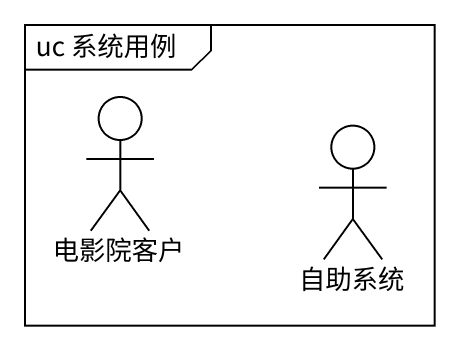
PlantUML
@startuml
mainframe uc 系统用例
actor 电影院客户
actor 自助系统
@enduml
